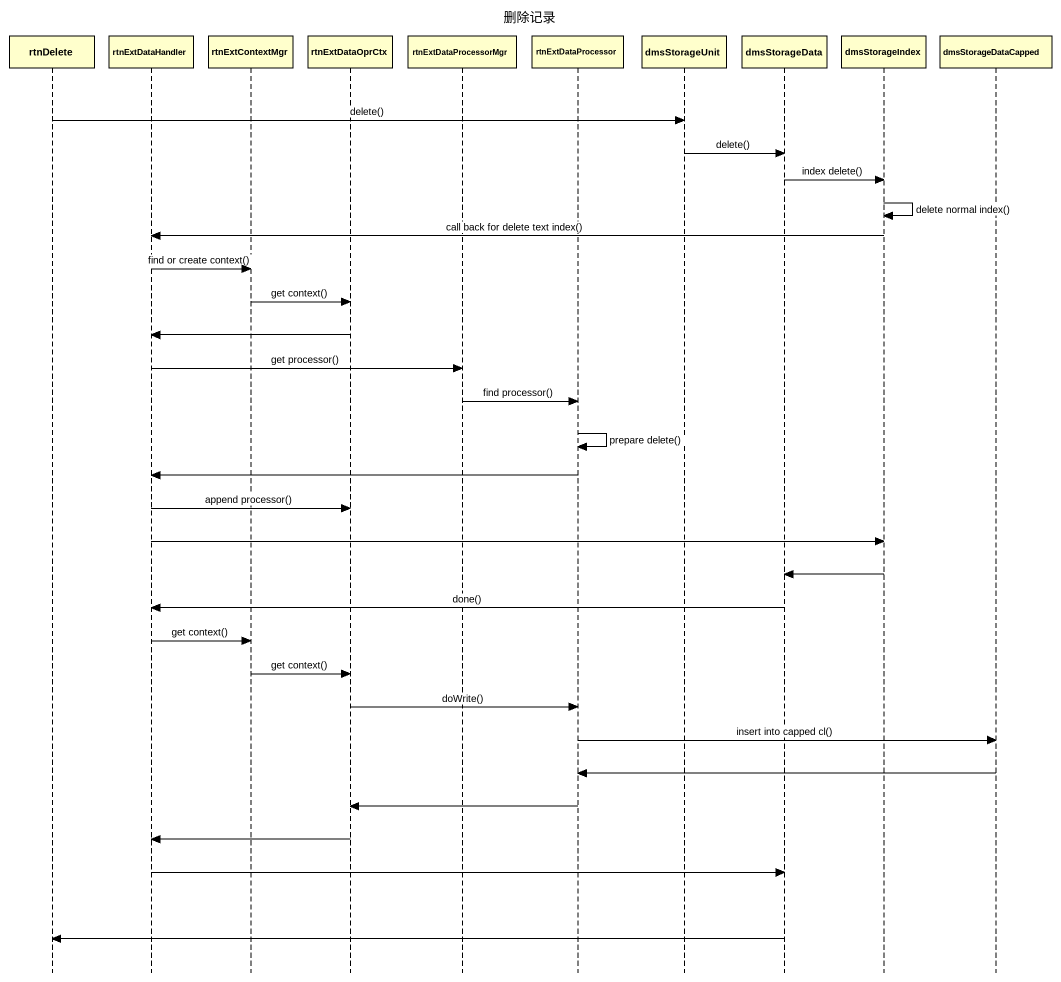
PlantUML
@startuml
title 删除记录
hide footbox
participant rtnDelete
participant rtnExtDataHandler
participant rtnExtContextMgr
participant rtnExtDataOprCtx
participant rtnExtDataProcessorMgr
participant rtnExtDataProcessor
participant dmsStorageUnit
participant dmsStorageData
participant dmsStorageIndex
participant dmsStorageDataCapped

rtnDelete -> dmsStorageUnit : delete()
dmsStorageUnit -> dmsStorageData : delete()
dmsStorageData -> dmsStorageIndex : index delete()
dmsStorageIndex -> dmsStorageIndex : delete normal index()
dmsStorageIndex -> rtnExtDataHandler : call back for delete text index()
rtnExtDataHandler -> rtnExtContextMgr : find or create context()
rtnExtContextMgr -> rtnExtDataOprCtx : get context()
rtnExtDataOprCtx -> rtnExtDataHandler
rtnExtDataHandler -> rtnExtDataProcessorMgr : get processor()
rtnExtDataProcessorMgr -> rtnExtDataProcessor : find processor()
rtnExtDataProcessor -> rtnExtDataProcessor : prepare delete()
rtnExtDataProcessor -> rtnExtDataHandler
rtnExtDataHandler -> rtnExtDataOprCtx : append processor()
rtnExtDataHandler -> dmsStorageIndex
dmsStorageIndex -> dmsStorageData
dmsStorageData -> rtnExtDataHandler : done()
rtnExtDataHandler -> rtnExtContextMgr : get context()
rtnExtContextMgr -> rtnExtDataOprCtx : get context()
rtnExtDataOprCtx -> rtnExtDataProcessor : doWrite()
rtnExtDataProcessor -> dmsStorageDataCapped : insert into capped cl()
dmsStorageDataCapped -> rtnExtDataProcessor
rtnExtDataProcessor -> rtnExtDataOprCtx
rtnExtDataOprCtx -> rtnExtDataHandler
rtnExtDataHandler -> dmsStorageData
dmsStorageData -> rtnDelete
@enduml
